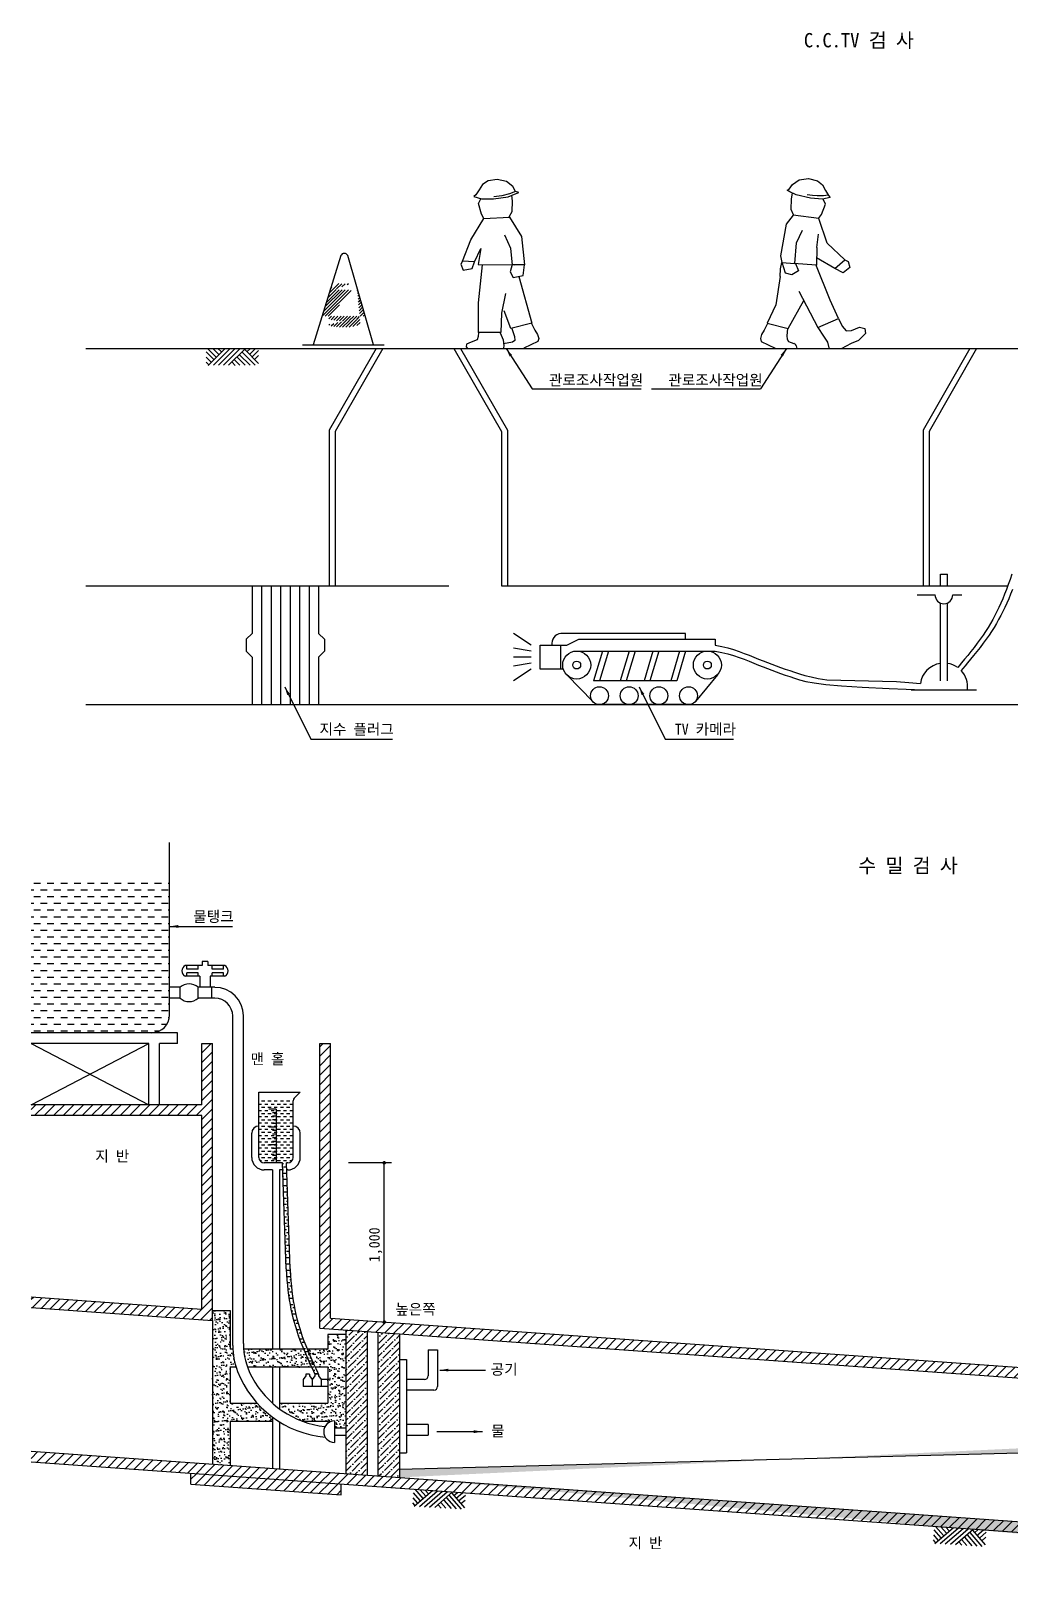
# Model space of a CAD drawing. Header units: inches. Extents: x 14 to 835, y 6 to 110.
# Drawn here: x 686.1 to 740.8, y 19.7 to 106.9 of the extents above; entities that cross this region are included whole.
import ezdxf
from ezdxf.enums import TextEntityAlignment as Align

# ---------------------------------------------------------------- set-up
doc = ezdxf.new("R2010")
doc.units = ezdxf.units.IN
doc.header["$MEASUREMENT"] = 0
doc.linetypes.add('HIDDEN', pattern=[9.525, 6.35, -3.175])
for name, color, linetype in [('ARHT', 8, 'Continuous'), ('CODN', 1, 'Continuous'), ('COMM', 7, 'Continuous'), ('TEXT', 3, 'Continuous')]:
    doc.layers.add(name, color=color, linetype=linetype)
doc.styles.add('돋움', font='DotumChe.TTF')
pattern_1 = [(45, (665.19336, 13.16302), (-0.265165, 0.265165), [])]
pattern_2 = [(45, (462.32357, 13.16302), (0.13258252, 0.4861359), [0.625, -0.125, 0, -0.125])]

msp = doc.modelspace()

# ---------------------------------------------------------------- hatches: boundary and pattern name
at = {"layer": 'ARHT'}
h = msp.add_hatch(dxfattribs=at)
h.set_pattern_fill('ANSI31', color=256, style=0)
h.set_pattern_definition([(45, (557.31417, 18.64654), (-0.08838835, 0.08838835), [])])
edge = h.paths.add_edge_path()
edge.add_ellipse((703.497, 93.808), major_axis=(-1.76, 0), ratio=0.57735, start_angle=69.49712, end_angle=112.37181)
edge.add_ellipse((703.497, 93.461), major_axis=(-1.76, 0), ratio=0.57735, start_angle=66.00633, end_angle=115.69369)
edge.add_ellipse((703.497, 91.717), major_axis=(-1.76, 0), ratio=0.57735, start_angle=47.21633, end_angle=133.65551)
edge.add_ellipse((703.497, 91.37), major_axis=(-1.76, 0), ratio=0.57735, start_angle=43.06069, end_angle=137.63877)
edge.add_line((704.26, 92.545), (704.167, 92.868))
edge.add_line((704.798, 90.686), (704.712, 90.982))
edge.add_line((702.302, 90.971), (702.211, 90.677))
edge.add_line((702.881, 92.856), (702.782, 92.533))
h = msp.add_hatch(dxfattribs=at)
h.set_pattern_fill('DASH', color=256, scale=3, style=0)
h.set_pattern_definition([(360, (462.32357, 13.16302), (0.375, 0.375), [0.375, -0.375])])
edge = h.paths.add_edge_path()
edge.add_line((693.785, 59.5), (686.051, 59.5))
edge.add_line((686.051, 59.5), (686.051, 50.931))
edge.add_line((686.051, 50.931), (692.785, 50.931))
edge.add_arc((692.785, 51.931), 1, 270, 360)
edge.add_line((693.785, 51.931), (693.785, 59.5))
h = msp.add_hatch(dxfattribs=at)
h.set_pattern_fill('ANSI31', color=256, scale=3, style=0)
h.set_pattern_definition([(45, (468.55392, 13.16302), (-0.26516504, 0.26516504), [])])
h.paths.add_polyline_path([(696.175, 50.329), (695.575, 50.329), (695.575, 46.898), (686.051, 46.898), (686.051, 46.297), (695.575, 46.297), (695.575, 35.485), (686.051, 36.165), (686.051, 35.564), (696.175, 34.841)])
h = msp.add_hatch(dxfattribs=at)
h.set_pattern_fill('ANSI31', color=256, scale=3, style=0)
h.set_pattern_definition(pattern_1)
h.paths.add_polyline_path([(777.375, 42.456), (776.775, 42.456), (776.775, 29.685), (702.775, 34.971), (702.775, 50.329), (702.175, 50.329), (702.175, 34.412), (777.375, 29.041)])
h = msp.add_hatch(dxfattribs=at)
h.set_pattern_fill('DASH', color=256, scale=1.4, style=0)
h.set_pattern_definition([(360, (462.32357, 13.16302), (0.175, 0.175), [0.175, -0.175])])
edge = h.paths.add_edge_path()
edge.add_line((700.685, 47.13), (698.771, 47.13))
edge.add_line((698.771, 47.13), (698.771, 43.958))
edge.add_arc((699.071, 43.958), 0.3, 180, 270)
edge.add_line((699.071, 43.658), (700.093, 43.658))
edge.add_line((700.093, 43.658), (700.304, 37.729))
edge.add_line((700.304, 37.729), (700.317, 37.411))
edge.add_line((700.317, 37.411), (700.337, 37.107))
edge.add_line((700.337, 37.107), (700.362, 36.814))
edge.add_line((700.362, 36.814), (700.393, 36.532))
edge.add_line((700.393, 36.532), (700.429, 36.259))
edge.add_line((700.429, 36.259), (700.47, 35.995))
edge.add_line((700.47, 35.995), (700.515, 35.737))
edge.add_line((700.515, 35.737), (700.565, 35.485))
edge.add_line((700.565, 35.485), (700.618, 35.237))
edge.add_line((700.618, 35.237), (700.676, 34.992))
edge.add_line((700.676, 34.992), (700.74, 34.748))
edge.add_line((700.74, 34.748), (700.81, 34.504))
edge.add_line((700.81, 34.504), (700.886, 34.258))
edge.add_line((700.886, 34.258), (700.97, 34.009))
edge.add_line((700.97, 34.009), (701.063, 33.754))
edge.add_line((701.063, 33.754), (701.165, 33.494))
edge.add_line((701.165, 33.494), (701.276, 33.226))
edge.add_line((701.276, 33.226), (701.392, 32.958))
edge.add_line((701.392, 32.958), (701.509, 32.695))
edge.add_line((701.509, 32.695), (701.624, 32.444))
edge.add_line((701.624, 32.444), (701.73, 32.213))
edge.add_line((701.73, 32.213), (701.824, 32.008))
edge.add_line((701.824, 32.008), (701.894, 31.852))
edge.add_line((701.894, 31.852), (702.094, 31.852))
edge.add_line((702.094, 31.852), (702.047, 31.956))
edge.add_line((702.047, 31.956), (701.953, 32.161))
edge.add_line((701.953, 32.161), (701.847, 32.393))
edge.add_line((701.847, 32.393), (701.733, 32.643))
edge.add_line((701.733, 32.643), (701.615, 32.906))
edge.add_line((701.615, 32.906), (701.499, 33.175))
edge.add_line((701.499, 33.175), (701.388, 33.442))
edge.add_line((701.388, 33.442), (701.286, 33.703))
edge.add_line((701.286, 33.703), (701.193, 33.957))
edge.add_line((701.193, 33.957), (701.109, 34.206))
edge.add_line((701.109, 34.206), (701.033, 34.452))
edge.add_line((701.033, 34.452), (700.963, 34.696))
edge.add_line((700.963, 34.696), (700.9, 34.94))
edge.add_line((700.9, 34.94), (700.841, 35.185))
edge.add_line((700.841, 35.185), (700.788, 35.433))
edge.add_line((700.788, 35.433), (700.738, 35.685))
edge.add_line((700.738, 35.685), (700.693, 35.943))
edge.add_line((700.693, 35.943), (700.652, 36.208))
edge.add_line((700.652, 36.208), (700.616, 36.48))
edge.add_line((700.616, 36.48), (700.585, 36.762))
edge.add_line((700.585, 36.762), (700.56, 37.055))
edge.add_line((700.56, 37.055), (700.54, 37.36))
edge.add_line((700.54, 37.36), (700.527, 37.677))
edge.add_line((700.527, 37.677), (700.526, 37.729))
edge.add_line((700.526, 37.729), (700.316, 43.658))
edge.add_line((700.316, 43.658), (700.385, 43.658))
edge.add_arc((700.385, 43.958), 0.3, 270, 360)
edge.add_line((700.685, 43.958), (700.685, 47.13))
h = msp.add_hatch(dxfattribs=at)
h.set_pattern_fill('AR-SAND', color=256, scale=0.2, style=0)
h.set_pattern_definition([(37.5, (505.92517, 57.97058), (-0.01259867, 0.38536475), [0, -0.304, 0, -0.34, 0, -0.325]), (7.5, (505.92517, 57.9706), (0.3539553, 0.5644292), [0, -0.164, 0, -0.274, 0, -0.105]), (327.5, (505.67917, 57.97058), (0.6228284, 0.0011318), [0, -0.1, 0, -0.36, 0, -0.47]), (317.5, (505.6792, 57.9706), (0.6012253, 0.1755351), [0, -0.05, 0, -0.236, 0, -0.27])])
edge = h.paths.add_edge_path()
edge.add_line((703.624, 34.069), (702.624, 34.069))
edge.add_line((702.624, 34.069), (702.624, 33.24))
edge.add_line((702.624, 33.24), (697.923, 33.24))
edge.add_arc((701.91, 33.568), 4, 184.71493, 199.40225)
edge.add_line((698.137, 32.24), (702.624, 32.24))
edge.add_line((702.624, 32.24), (702.624, 30.224))
edge.add_line((702.624, 30.224), (699.928, 30.224))
edge.add_line((699.928, 30.224), (699.928, 29.902))
edge.add_arc((703.05, 34.174), 5.291, 233.84355, 249.31328)
edge.add_line((701.181, 29.224), (702.624, 29.224))
edge.add_line((702.624, 29.224), (702.624, 29.104))
edge.add_arc((702.992, 28.631), 0.6, 90, 127.8539, ccw=False)
edge.add_line((702.992, 29.231), (702.992, 28.831))
edge.add_line((702.992, 28.831), (703.624, 28.831))
edge.add_line((703.624, 28.831), (703.624, 34.069))
edge = h.paths.add_edge_path()
edge.add_line((697.175, 32.24), (697.498, 32.24))
edge.add_arc((701.31, 33.452), 4, 183.0453, 197.64542, ccw=False)
edge.add_line((697.316, 33.24), (697.175, 33.24))
edge.add_line((697.175, 33.24), (697.175, 35.399))
edge.add_line((697.175, 35.399), (696.175, 35.399))
edge.add_line((696.175, 35.399), (696.175, 26.82))
edge.add_line((696.175, 26.82), (697.175, 26.749))
edge.add_line((697.175, 26.749), (697.175, 29.224))
edge.add_line((697.175, 29.224), (699.528, 29.224))
edge.add_line((699.528, 29.224), (699.528, 29.448))
edge.add_arc((702.991, 34.106), 5.803, 221.97389, 233.37176, ccw=False)
edge.add_line((698.676, 30.224), (697.175, 30.224))
edge.add_line((697.175, 30.224), (697.175, 32.24))
at = {"layer": 'ARHT', "linetype": 'Continuous'}
h = msp.add_hatch(dxfattribs=at)
h.set_pattern_fill('ANSI36', color=256, scale=2, style=0)
h.set_pattern_definition(pattern_2)
h.paths.add_polyline_path([(704.824, 34.223), (703.624, 34.309), (703.624, 26.288), (704.824, 26.202)])
h = msp.add_hatch(dxfattribs=at)
h.set_pattern_fill('ANSI36', color=256, scale=2, style=0)
h.set_pattern_definition(pattern_2)
h.paths.add_polyline_path([(706.624, 34.094), (705.424, 34.18), (705.424, 26.16), (706.624, 26.074)])
at = {"layer": 'ARHT'}
h = msp.add_hatch(dxfattribs=at)
h.set_pattern_fill('DASH', color=256, scale=3, style=0)
h.set_pattern_definition([(360, (665.19026, 37.99365), (0.375, 0.375), [0.375, -0.375])])
edge = h.paths.add_edge_path()
edge.add_line((706.621, 26.533), (771.216, 28.247))
edge.add_line((706.621, 26.533), (706.621, 26.074))
edge.add_ellipse((810.825, 22.641), major_axis=(-39.97, 2.855), ratio=0.756979, start_angle=-5.23992, end_angle=7.57771)
edge.add_line((706.621, 26.074), (770.919, 21.481))
h = msp.add_hatch(dxfattribs=at)
h.set_pattern_fill('ANSI31', color=256, scale=3, style=0)
h.set_pattern_definition([(45, (665.19336, 62.4948), (-0.265165, 0.265165), [])])
h.paths.add_polyline_path([(786.915, 19.737), (786.915, 20.339), (686.051, 27.543), (686.051, 26.942)])
h = msp.add_hatch(dxfattribs=at)
h.set_pattern_fill('ANSI31', color=256, scale=3, style=0)
h.set_pattern_definition(pattern_1)
h.paths.add_polyline_path([(703.375, 25.704), (694.975, 26.304), (694.975, 25.703), (703.375, 25.103)])
edge = h.paths.add_edge_path()
edge.add_line((694.975, 25.703), (703.375, 25.103))

# ---------------------------------------------------------------- linework, layer by layer
at = {"layer": 'ARHT', "linetype": 'Continuous'}
for p, q in [((695.822, 88.976), (696.233, 88.565)), ((695.904, 89.174), (696.383, 88.695)), ((695.938, 88.229), (696.884, 89.174)), ((696.201, 89.174), (696.534, 88.841)), ((696.233, 88.241), (697.166, 89.174)), ((696.484, 89.174), (696.676, 88.983)), ((696.516, 88.241), (697.449, 89.174)), ((696.799, 88.241), (697.732, 89.174)), ((697.082, 88.241), (698.015, 89.174)), ((697.838, 88.967), (698.564, 88.241)), ((697.98, 89.108), (698.746, 88.341)), ((698.106, 88.982), (698.298, 89.174)), ((698.247, 88.84), (698.581, 89.174)), ((698.389, 88.699), (698.746, 89.057)), ((695.822, 88.693), (696.092, 88.424)), ((695.822, 88.41), (695.95, 88.283)), ((697.272, 88.401), (697.445, 88.229)), ((697.414, 88.542), (697.715, 88.241)), ((697.555, 88.684), (697.998, 88.241)), ((697.697, 88.825), (698.281, 88.241)), ((698.53, 88.558), (698.746, 88.774)), ((707.452, 24.466), (708.462, 25.341)), ((707.485, 25.411), (707.928, 24.899)), ((707.747, 24.457), (708.744, 25.321)), ((707.781, 25.39), (708.09, 25.034)), ((708.029, 24.436), (709.026, 25.301)), ((708.064, 25.369), (708.241, 25.165)), ((708.311, 24.416), (709.308, 25.281)), ((707.349, 24.655), (707.467, 24.518)), ((707.369, 24.937), (707.618, 24.649)), ((707.389, 25.219), (707.77, 24.78)), ((708.593, 24.396), (709.59, 25.26)), ((708.795, 24.542), (708.954, 24.358)), ((708.946, 24.673), (709.225, 24.351)), ((709.097, 24.804), (709.507, 24.331)), ((709.248, 24.935), (709.789, 24.311)), ((709.399, 25.066), (710.071, 24.291)), ((709.55, 25.197), (710.26, 24.378)), ((709.667, 25.062), (709.872, 25.24)), ((709.798, 24.911), (710.155, 25.22)), ((709.929, 24.76), (710.311, 25.091)), ((710.06, 24.609), (710.291, 24.809)), ((736.462, 22.859), (736.712, 22.571)), ((736.482, 23.141), (736.863, 22.702)), ((736.545, 22.387), (737.555, 23.263)), ((736.578, 23.333), (737.021, 22.821)), ((736.84, 22.379), (737.837, 23.243)), ((736.875, 23.312), (737.183, 22.956)), ((737.122, 22.358), (738.119, 23.223)), ((737.157, 23.291), (737.334, 23.087)), ((737.404, 22.338), (738.401, 23.202)), ((737.686, 22.318), (738.684, 23.182)), ((738.19, 22.726), (738.6, 22.253)), ((738.341, 22.857), (738.883, 22.233)), ((738.492, 22.988), (739.165, 22.212)), ((738.644, 23.119), (739.354, 22.3)), ((738.76, 22.984), (738.966, 23.162)), ((738.891, 22.833), (739.248, 23.142)), ((739.022, 22.682), (739.405, 23.013)), ((739.153, 22.531), (739.385, 22.731)), ((736.442, 22.577), (736.561, 22.44)), ((737.888, 22.464), (738.047, 22.28)), ((738.039, 22.595), (738.318, 22.273))]:
    msp.add_line(p, q, dxfattribs=at)
at = {"layer": 'CODN', "linetype": 'Continuous'}
for p, q in [((712.586, 89.174), (714.039, 86.914)), ((728.248, 89.174), (726.795, 86.914)), ((714.039, 86.914), (720.124, 86.914)), ((720.71, 86.914), (726.795, 86.914)), ((700.215, 70.262), (701.677, 67.337)), ((720.012, 70.262), (721.475, 67.337)), ((701.677, 67.337), (706.235, 67.337)), ((721.475, 67.337), (725.285, 67.337)), ((693.785, 56.868), (697.296, 56.868)), ((706.175, 43.658), (703.775, 43.658)), ((705.775, 34.756), (705.775, 43.658)), ((708.881, 32.072), (711.433, 32.072)), ((711.259, 28.631), (708.708, 28.631))]:
    msp.add_line(p, q, dxfattribs=at)
at = {"layer": 'CODN', "const_width": 0.1}
for points in [[(705.825, 43.658, 1), (705.725, 43.658, 1)], [(705.825, 34.756, 1), (705.725, 34.756, 1)]]:
    msp.add_lwpolyline(points, format="xyb", close=True, dxfattribs=at)
at = {"layer": 'CODN', "linetype": 'Continuous'}
for points in [[(712.778, 88.727), (712.912, 88.813), (712.586, 89.174)], [(727.922, 88.813), (728.056, 88.727), (728.248, 89.174)], [(700.358, 69.797), (700.501, 69.868), (700.215, 70.262)], [(720.155, 69.797), (720.298, 69.868), (720.012, 70.262)], [(694.265, 56.788), (694.265, 56.948), (693.785, 56.868)], [(709.361, 31.992), (709.361, 32.152), (708.881, 32.072)], [(710.779, 28.711), (710.779, 28.551), (711.259, 28.631)]]:
    msp.add_solid(points, dxfattribs=at)
at = {"layer": 'COMM'}
for p, q in [((711.579, 98.535), (711.266, 98.34)), ((712.089, 98.621), (711.579, 98.535)), ((712.6, 98.512), (712.089, 98.621)), ((712.954, 98.219), (712.6, 98.512)), ((728.577, 98.331), (728.952, 98.597)), ((728.952, 98.597), (729.469, 98.667)), ((729.469, 98.667), (729.972, 98.542)), ((729.972, 98.542), (730.269, 98.324)), ((710.895, 97.759), (710.788, 97.661)), ((710.788, 97.661), (711.216, 97.535)), ((711.084, 98.035), (710.895, 97.759)), ((711.266, 98.34), (711.084, 98.035)), ((711.883, 97.535), (712.699, 97.656)), ((712.336, 97.696), (711.892, 97.644)), ((712.765, 97.817), (712.336, 97.696)), ((712.699, 97.656), (713.061, 97.799)), ((713.102, 97.949), (712.765, 97.817)), ((712.946, 97.414), (712.909, 97.739)), ((713.111, 97.943), (712.954, 98.219)), ((713.061, 97.799), (713.3, 97.897)), ((713.3, 97.897), (713.111, 97.943)), ((728.29, 98.014), (728.4, 98.068)), ((728.438, 97.921), (728.29, 98.014)), ((728.4, 98.068), (728.577, 98.331)), ((728.788, 97.75), (728.438, 97.921)), ((728.524, 97.528), (728.585, 97.85)), ((729.592, 97.568), (728.788, 97.75)), ((729.707, 97.719), (729.394, 97.759)), ((729.955, 97.696), (729.707, 97.719)), ((730.309, 97.696), (729.955, 97.696)), ((730.269, 98.324), (730.427, 98.006)), ((730.58, 97.742), (730.309, 97.696)), ((730.427, 98.006), (730.595, 97.717)), ((730.595, 97.717), (730.694, 97.611)), ((711.035, 97.276), (711.175, 97.535)), ((711.2, 96.673), (711.035, 97.276)), ((711.216, 97.535), (711.883, 97.535)), ((712.756, 96.535), (712.913, 96.828)), ((712.913, 96.828), (712.946, 97.414)), ((728.512, 96.941), (728.524, 97.528)), ((728.646, 96.637), (728.512, 96.941)), ((730.258, 97.518), (729.592, 97.568)), ((730.209, 96.657), (730.419, 97.246)), ((730.694, 97.611), (730.258, 97.518)), ((730.419, 97.246), (730.299, 97.514)), ((711.348, 96.431), (711.2, 96.673)), ((730.043, 96.427), (730.209, 96.657)), ((729.949, 94.821), (730.037, 95.563)), ((730.945, 93.635), (729.932, 94.242)), ((711.035, 91.718), (711.266, 93.851)), ((727.895, 93.201), (727.92, 93.615)), ((727.92, 93.615), (727.994, 93.971)), ((730.694, 91.87), (729.89, 93.859)), ((727.895, 93.201), (727.657, 91.609)), ((711.035, 90.068), (711.035, 91.718)), ((712.55, 92.253), (712.328, 91.138)), ((727.657, 91.609), (727.171, 90.58)), ((728.348, 90.287), (729.219, 91.845)), ((728.933, 92.368), (730.001, 90.336)), ((731.15, 90.849), (730.694, 91.87)), ((712.328, 91.138), (712.287, 90.068)), ((712.847, 90.287), (712.468, 91.27)), ((730.001, 90.336), (731.15, 90.849)), ((731.15, 90.849), (731.363, 90.413)), ((711.018, 89.833), (710.969, 89.649)), ((711.035, 90.063), (711.018, 89.833)), ((712.287, 90.068), (711.035, 90.068)), ((712.246, 90.04), (712.419, 89.649)), ((712.896, 90.287), (713.045, 89.833)), ((713.045, 89.833), (713.069, 89.62)), ((714.008, 90.574), (714.19, 90.195)), ((714.19, 90.195), (714.346, 89.948)), ((714.346, 89.948), (714.404, 89.724)), ((726.849, 89.948), (726.792, 89.724)), ((727.006, 90.195), (726.849, 89.948)), ((727.187, 90.574), (727.006, 90.195)), ((727.171, 90.58), (728.348, 90.287)), ((728.299, 90.287), (728.266, 89.879)), ((728.266, 89.879), (728.283, 89.683)), ((730.001, 90.336), (730.309, 89.867)), ((730.309, 89.867), (730.548, 89.528)), ((731.363, 90.413), (731.585, 90.16)), ((731.585, 90.16), (731.882, 90.178)), ((731.882, 90.178), (732.335, 90.356)), ((732.664, 90), (732.277, 89.614)), ((732.335, 90.356), (732.632, 90.293)), ((732.632, 90.293), (732.664, 90)), ((689.1, 89.174), (705.689, 89.174)), ((701.212, 89.375), (705.777, 89.375)), ((705.318, 89.174), (702.703, 84.607)), ((705.689, 89.174), (703.035, 84.529)), ((709.671, 89.174), (712.325, 84.529)), ((709.671, 89.174), (738.868, 89.174)), ((710.042, 89.174), (712.657, 84.607)), ((710.376, 89.413), (710.351, 89.27)), ((710.351, 89.27), (710.425, 89.166)), ((710.623, 89.517), (710.376, 89.413)), ((710.969, 89.649), (710.623, 89.517)), ((712.419, 89.649), (712.46, 89.31)), ((712.946, 89.517), (712.443, 89.425)), ((712.46, 89.31), (712.443, 89.201)), ((713.069, 89.62), (712.946, 89.517)), ((714.354, 89.568), (713.572, 89.189)), ((714.404, 89.724), (714.354, 89.568)), ((726.792, 89.724), (726.841, 89.568)), ((726.841, 89.568), (727.624, 89.189)), ((728.283, 89.683), (728.365, 89.563)), ((728.365, 89.563), (728.655, 89.459)), ((728.78, 89.326), (728.824, 89.174)), ((730.548, 89.528), (730.622, 89.201)), ((731.865, 89.453), (731.305, 89.155)), ((732.277, 89.614), (731.865, 89.453)), ((738.497, 89.174), (735.882, 84.607)), ((738.868, 89.174), (736.214, 84.529)), ((702.703, 84.607), (702.703, 75.902)), ((712.657, 84.607), (712.657, 75.902)), ((735.882, 84.607), (735.882, 75.902)), ((703.035, 84.529), (703.035, 75.902)), ((712.325, 84.529), (712.325, 75.902)), ((736.214, 84.529), (736.214, 75.902)), ((689.1, 75.902), (703.035, 75.902)), ((698.39, 75.902), (698.39, 73.248)), ((698.921, 75.902), (698.921, 69.267)), ((699.451, 75.902), (699.451, 69.267)), ((699.982, 75.902), (699.982, 69.267)), ((700.513, 75.902), (700.513, 69.267)), ((701.044, 75.902), (701.044, 69.267)), ((701.575, 75.902), (701.575, 69.267)), ((702.106, 75.902), (702.106, 73.248)), ((712.325, 75.902), (736.214, 75.902)), ((736.844, 75.892), (736.844, 76.566)), ((736.844, 76.566), (737.242, 76.566)), ((737.242, 75.892), (737.242, 76.566)), ((735.55, 75.405), (736.546, 75.405)), ((737.541, 75.405), (738.039, 75.405)), ((736.844, 70.594), (736.844, 74.949)), ((737.242, 70.594), (737.242, 74.949)), ((698.39, 73.248), (698.058, 72.916)), ((702.106, 73.248), (702.438, 72.916)), ((713.984, 72.585), (712.988, 73.248)), ((722.61, 73.248), (715.643, 73.248)), ((722.61, 72.916), (722.61, 73.248)), ((698.058, 72.916), (698.058, 72.253)), ((702.438, 72.916), (702.438, 72.253)), ((713.984, 72.253), (712.988, 72.419)), ((714.482, 72.585), (715.975, 72.585)), ((714.482, 71.257), (714.482, 72.585)), ((715.643, 71.257), (715.643, 72.585)), ((715.975, 72.585), (716.638, 72.916)), ((716.638, 72.916), (724.269, 72.916)), ((724.269, 72.916), (724.269, 72.585)), ((698.058, 72.253), (698.39, 71.921)), ((698.39, 71.921), (698.39, 69.267)), ((702.438, 72.253), (702.106, 71.921)), ((702.106, 71.921), (702.106, 69.267)), ((713.984, 71.921), (712.988, 71.921)), ((713.984, 71.589), (712.988, 71.423)), ((716.417, 72.253), (724.269, 72.253)), ((717.965, 72.253), (717.468, 70.594)), ((718.297, 72.253), (717.799, 70.594)), ((719.458, 72.253), (718.961, 70.594)), ((719.79, 72.253), (719.292, 70.594)), ((720.786, 72.253), (720.288, 70.594)), ((721.117, 72.253), (720.62, 70.594)), ((722.279, 72.253), (721.781, 70.594)), ((722.61, 72.253), (722.113, 70.594)), ((713.984, 71.257), (712.988, 70.594)), ((715.777, 71.257), (714.482, 71.257)), ((715.975, 70.926), (717.443, 69.417)), ((724.388, 70.934), (723.16, 69.447)), ((722.113, 70.594), (717.468, 70.594)), ((735.218, 70.096), (738.868, 70.096)), ((689.1, 69.267), (789.304, 69.267)), ((722.942, 69.267), (717.634, 69.267)), ((693.785, 51.931), (693.785, 61.563)), ((695.61, 54.917), (695.61, 54.682)), ((695.917, 54.917), (695.61, 54.917)), ((695.917, 54.917), (695.917, 54.682)), ((695.61, 54.682), (694.66, 54.682)), ((695.48, 54.084), (694.66, 54.084)), ((694.744, 54.484), (694.744, 54.682)), ((695.377, 54.484), (694.744, 54.484)), ((694.744, 54.086), (694.744, 54.283)), ((695.377, 54.283), (694.744, 54.283)), ((695.377, 54.484), (695.377, 54.682)), ((695.377, 54.086), (695.377, 54.283)), ((695.48, 54.084), (695.48, 53.466)), ((696.867, 54.682), (695.917, 54.682)), ((696.867, 54.084), (696.059, 54.084)), ((696.059, 54.084), (696.059, 53.466)), ((696.161, 54.484), (696.161, 54.682)), ((696.795, 54.484), (696.161, 54.484)), ((696.795, 54.283), (696.161, 54.283)), ((696.161, 54.086), (696.161, 54.283)), ((696.795, 54.484), (696.795, 54.682)), ((696.795, 54.086), (696.795, 54.283)), ((694.371, 53.466), (693.785, 53.466)), ((694.371, 52.864), (694.371, 53.466)), ((696.31, 53.466), (695.371, 53.466)), ((695.371, 52.864), (695.371, 53.466)), ((696.145, 52.864), (696.145, 53.466)), ((694.371, 52.864), (693.785, 52.864)), ((696.31, 52.864), (695.371, 52.864)), ((697.31, 33.452), (697.31, 51.864)), ((697.91, 33.568), (697.91, 51.864)), ((694.219, 50.931), (686.051, 50.931)), ((694.219, 50.329), (694.219, 50.931)), ((692.619, 50.329), (686.051, 50.329)), ((686.051, 46.898), (692.619, 50.329)), ((686.051, 50.329), (692.619, 46.898)), ((692.619, 46.898), (692.619, 50.329)), ((693.219, 46.898), (693.219, 50.329)), ((694.219, 50.329), (693.219, 50.329)), ((695.575, 46.898), (695.575, 50.329)), ((695.575, 50.329), (696.175, 50.329)), ((696.175, 34.841), (696.175, 50.329)), ((702.175, 34.412), (702.175, 50.329)), ((702.175, 50.329), (702.775, 50.329)), ((702.775, 34.971), (702.775, 50.329)), ((698.771, 43.958), (698.771, 47.612)), ((698.771, 47.612), (701.085, 47.612)), ((700.685, 43.958), (700.685, 47.13)), ((701.085, 47.612), (700.744, 47.271)), ((695.575, 46.898), (686.051, 46.898)), ((695.575, 46.297), (686.051, 46.297)), ((695.575, 35.485), (695.575, 46.297)), ((699.728, 46.658), (699.328, 46.658)), ((699.728, 46.458), (699.528, 46.458)), ((699.728, 46.258), (699.528, 46.258)), ((699.728, 46.658), (699.728, 43.658)), ((699.728, 45.658), (699.328, 45.658)), ((699.728, 46.058), (699.528, 46.058)), ((699.728, 45.858), (699.528, 45.858)), ((699.728, 45.458), (699.528, 45.458)), ((698.371, 43.958), (698.371, 45.314)), ((699.728, 44.658), (699.328, 44.658)), ((699.728, 45.258), (699.528, 45.258)), ((699.728, 45.058), (699.528, 45.058)), ((699.728, 44.858), (699.528, 44.858)), ((699.728, 44.458), (699.528, 44.458)), ((701.085, 43.958), (701.085, 45.314)), ((700.093, 43.658), (699.071, 43.658)), ((699.728, 44.258), (699.528, 44.258)), ((699.728, 44.058), (699.528, 44.058)), ((699.728, 43.858), (699.528, 43.858)), ((700.304, 37.729), (700.093, 43.658)), ((700.385, 43.658), (700.316, 43.658)), ((700.526, 37.729), (700.316, 43.658)), ((699.528, 43.258), (699.071, 43.258)), ((699.528, 43.258), (699.528, 33.24)), ((700.108, 43.258), (699.928, 43.258)), ((699.928, 43.258), (699.928, 33.24)), ((700.385, 43.258), (700.33, 43.258)), ((686.051, 36.165), (695.575, 35.485)), ((686.051, 35.564), (696.175, 34.841)), ((696.175, 35.399), (697.175, 35.399)), ((697.175, 35.399), (697.175, 33.24)), ((702.775, 34.971), (776.775, 29.685)), ((696.175, 34.841), (696.175, 26.82)), ((702.175, 34.412), (777.375, 29.041)), ((702.624, 34.069), (702.624, 33.24)), ((703.624, 34.069), (702.624, 34.069)), ((703.624, 34.309), (703.624, 26.288)), ((703.624, 34.069), (703.624, 28.926)), ((703.624, 34.069), (703.624, 28.926)), ((704.824, 34.223), (704.824, 26.202)), ((705.424, 34.18), (705.424, 26.16)), ((706.624, 34.094), (706.624, 26.074)), ((697.316, 33.24), (697.175, 33.24)), ((701.27, 33.24), (697.923, 33.24)), ((702.624, 33.24), (701.472, 33.24)), ((708.224, 33.202), (708.224, 31.752)), ((708.224, 33.202), (708.753, 33.202)), ((708.753, 33.202), (708.753, 31.152)), ((706.624, 32.662), (707.024, 32.662)), ((707.024, 32.662), (707.024, 27.449)), ((697.175, 32.24), (697.175, 30.224)), ((697.498, 32.24), (697.175, 32.24)), ((701.718, 32.24), (698.125, 32.24)), ((699.528, 32.24), (699.528, 30.225)), ((699.928, 32.24), (699.928, 29.902)), ((701.394, 31.752), (701.244, 31.552)), ((701.244, 31.552), (701.244, 31.152)), ((701.594, 31.852), (701.394, 31.852)), ((701.394, 31.852), (701.394, 31.752)), ((701.594, 31.852), (701.594, 31.752)), ((701.594, 31.752), (701.744, 31.552)), ((701.894, 31.752), (701.744, 31.552)), ((701.744, 31.552), (701.744, 31.152)), ((702.094, 31.852), (701.894, 31.852)), ((701.894, 31.852), (701.894, 31.752)), ((702.624, 32.24), (701.917, 32.24)), ((702.094, 31.852), (702.094, 31.752)), ((702.094, 31.752), (702.244, 31.552)), ((702.624, 31.552), (702.244, 31.552)), ((702.244, 31.552), (702.244, 31.152)), ((702.624, 32.24), (702.624, 30.224)), ((708.024, 31.552), (707.024, 31.552)), ((708.224, 31.952), (708.224, 31.752)), ((702.624, 31.152), (701.244, 31.152)), ((708.553, 30.952), (707.024, 30.952)), ((697.175, 30.224), (698.676, 30.224)), ((699.928, 30.224), (702.624, 30.224)), ((697.175, 29.224), (697.175, 26.749)), ((697.175, 29.224), (699.528, 29.224)), ((699.528, 29.448), (699.528, 26.581)), ((699.928, 29.176), (699.928, 26.552)), ((701.181, 29.224), (702.624, 29.224)), ((702.624, 29.224), (702.624, 29.104)), ((702.992, 29.231), (702.992, 28.031)), ((703.624, 28.831), (702.992, 28.831)), ((708.224, 29.032), (707.024, 29.032)), ((708.224, 29.032), (708.224, 28.431)), ((702.992, 28.431), (703.624, 28.431)), ((706.624, 26.533), (771.219, 28.247)), ((707.024, 28.431), (708.224, 28.431)), ((686.051, 27.543), (786.915, 20.339)), ((706.624, 27.449), (707.024, 27.449)), ((686.051, 26.942), (786.915, 19.737)), ((694.975, 25.703), (694.975, 26.304)), ((694.975, 25.703), (703.375, 25.103)), ((703.375, 25.103), (703.375, 25.704))]:
    msp.add_line(p, q, dxfattribs=at)
at = {"layer": 'COMM', "extrusion": (2e-16, 0.816497, 0.57735)}
for p, q in [((703.344, 94.363), (701.812, 89.375)), ((705.177, 89.375), (703.736, 94.361))]:
    msp.add_line(p, q, dxfattribs=at)
at = {"layer": 'COMM', "linetype": 'HIDDEN'}
for p, q in [((705.689, 89.174), (709.671, 89.174)), ((738.868, 89.174), (742.518, 89.174)), ((703.035, 75.902), (712.325, 75.902)), ((736.214, 75.902), (740.614, 75.902))]:
    msp.add_line(p, q, dxfattribs=at)
at = {"layer": 'COMM'}
for points in [[(710.154, 94.057), (710.615, 95.242), (711.34, 96.431), (712.781, 96.512), (713.44, 95.425), (713.613, 93.851), (712.946, 93.851), (712.855, 94.753), (712.509, 95.5)], [(731.516, 94.125), (730.519, 95.059), (730.051, 96.427), (728.62, 96.616), (728.234, 96.123), (727.92, 94.345), (727.992, 93.974), (728.723, 93.912), (728.8, 95.075), (729.135, 95.782)], [(710.813, 94.017), (711.175, 94.764), (711.027, 93.856), (713.036, 93.851)], [(729.949, 94.821), (729.921, 93.835), (728.633, 93.919)], [(712.921, 93.868), (712.806, 93.448), (712.979, 93.144), (713.531, 93.259), (713.605, 93.851)], [(728.749, 93.927), (728.923, 93.506), (728.546, 93.284), (728.202, 93.389), (728, 93.973)], [(713.3, 93.201), (714.025, 90.58), (712.847, 90.287)], [(740.831, 76.566), (740.737, 76.262), (740.639, 75.973), (740.54, 75.697), (740.437, 75.432), (740.332, 75.178), (740.225, 74.933), (740.114, 74.696), (740.002, 74.465), (739.886, 74.239), (739.767, 74.017), (739.643, 73.798), (739.513, 73.58), (739.375, 73.362), (739.23, 73.143), (739.075, 72.921), (738.91, 72.695), (738.734, 72.465), (738.552, 72.236), (738.371, 72.012), (738.196, 71.799), (738.034, 71.603), (737.89, 71.429), (737.817, 71.34)], [(740.871, 75.697), (740.769, 75.432), (740.664, 75.178), (740.556, 74.933), (740.446, 74.696), (740.333, 74.465), (740.218, 74.239), (740.099, 74.017), (739.975, 73.798), (739.844, 73.58), (739.707, 73.362), (739.562, 73.143), (739.407, 72.921), (739.241, 72.695), (739.065, 72.465), (738.884, 72.236), (738.703, 72.012), (738.528, 71.799), (738.366, 71.603), (738.222, 71.429), (738.102, 71.282), (738.013, 71.168)], [(724.269, 72.585), (724.631, 72.515), (724.972, 72.432), (725.294, 72.34), (725.598, 72.239), (725.888, 72.133), (726.165, 72.025), (726.431, 71.916), (726.689, 71.81), (726.94, 71.709), (727.187, 71.612), (727.431, 71.519), (727.675, 71.428), (727.922, 71.34), (728.172, 71.252), (728.428, 71.165), (728.693, 71.078), (728.971, 70.989), (729.275, 70.9), (729.621, 70.813), (730.027, 70.727), (730.508, 70.644), (734.398, 70.566), (735.078, 70.494), (735.728, 70.44)], [(724.269, 72.253), (724.631, 72.183), (724.972, 72.101), (725.294, 72.008), (725.598, 71.907), (725.888, 71.801), (726.165, 71.693), (726.431, 71.584), (726.689, 71.479), (726.94, 71.377), (727.187, 71.28), (727.431, 71.187), (727.675, 71.097), (727.922, 71.008), (728.172, 70.921), (728.428, 70.833), (728.693, 70.746), (728.977, 70.657), (729.327, 70.568), (729.796, 70.481), (730.442, 70.395), (731.318, 70.313), (732.48, 70.235), (733.983, 70.162), (735.882, 70.096)], [(700.304, 37.729), (700.317, 37.411), (700.337, 37.107), (700.362, 36.814), (700.393, 36.532), (700.429, 36.259), (700.47, 35.995), (700.515, 35.737), (700.565, 35.485), (700.618, 35.237), (700.676, 34.992), (700.74, 34.748), (700.81, 34.504), (700.886, 34.258), (700.97, 34.009), (701.063, 33.754), (701.165, 33.494), (701.276, 33.226), (701.392, 32.958), (701.509, 32.695), (701.624, 32.444), (701.73, 32.213), (701.824, 32.008), (701.894, 31.852)], [(700.526, 37.729), (700.527, 37.677), (700.54, 37.36), (700.56, 37.055), (700.585, 36.762), (700.616, 36.48), (700.652, 36.208), (700.693, 35.943), (700.738, 35.685), (700.788, 35.433), (700.841, 35.185), (700.9, 34.94), (700.963, 34.696), (701.033, 34.452), (701.109, 34.206), (701.193, 33.957), (701.286, 33.703), (701.388, 33.442), (701.499, 33.175), (701.615, 32.906), (701.733, 32.643), (701.847, 32.393), (701.953, 32.161), (702.047, 31.956), (702.094, 31.852)]]:
    msp.add_lwpolyline(points, dxfattribs=at)
msp.add_lwpolyline([(703.736, 94.361, 0.639275), (703.344, 94.363, 0.935106)], format="xyb", dxfattribs=at)
for points in [[(710.154, 94.057), (710.063, 93.879), (710.178, 93.54), (710.681, 93.638), (710.813, 94.017)], [(731.516, 94.125), (731.693, 94.033), (731.796, 93.69), (731.413, 93.408), (730.945, 93.635)]]:
    msp.add_lwpolyline(points, close=True, dxfattribs=at)
for centre, radius in [((716.528, 71.479), 0.782), ((716.528, 71.479), 0.221), ((723.827, 71.479), 0.782), ((723.827, 71.479), 0.221), ((717.799, 69.764), 0.498), ((719.458, 69.764), 0.498), ((721.117, 69.764), 0.498), ((722.776, 69.764), 0.498)]:
    msp.add_circle(centre, radius, dxfattribs=at)
for centre, radius, start, end in [((728.588, 89.271), 0.2, 15.94077, 70.38693), ((737.043, 75.405), 0.498, 180, 0), ((715.726, 72.667), 0.587, 98.1301, 188.1301), ((737.043, 70.262), 1.327, 98.62693, 172.26993), ((737.043, 70.262), 1.327, 54.31135, 81.37307), ((737.043, 70.262), 1.327, 352.81924, 43.05144), ((694.796, 54.383), 0.328, 114.52644, 245.47356), ((696.731, 54.383), 0.328, 294.52644, 65.47356), ((694.871, 52.931), 0.732, 46.93789, 133.06211), ((696.31, 51.864), 1.6, 0, 90), ((694.871, 53.399), 0.732, 226.93789, 313.06211), ((696.31, 51.864), 1, 0, 90), ((692.785, 51.931), 1, 270, 0), ((700.885, 47.13), 0.2, 135, 180), ((698.771, 45.314), 0.4, 90, 180), ((700.685, 45.314), 0.4, 0, 90), ((699.071, 43.958), 0.7, 180, 270), ((699.071, 43.958), 0.3, 180, 270), ((700.385, 43.958), 0.3, 270, 0), ((700.385, 43.958), 0.7, 270, 0), ((701.31, 33.452), 4, 180, 201.24475), ((701.91, 33.568), 4, 180, 207.9898), ((702.991, 34.106), 5.803, 201.24475, 264.90871), ((703.05, 34.174), 5.291, 207.9898, 263.64077), ((708.024, 31.752), 0.2, 270, 0), ((708.553, 31.152), 0.2, 270, 0), ((702.992, 28.631), 0.6, 90, 270)]:
    msp.add_arc(centre, radius, start, end, dxfattribs=at)

# ---------------------------------------------------------------- texts
at = {"layer": 'TEXT', "style": '돋움'}
for s, p in [('C.C.TV 검 사', (732.293, 106.002)), ('수 밀 검 사', (735.038, 59.868))]:
    msp.add_text(s, height=0.8, dxfattribs=at).set_placement(p, align=Align.CENTER)
for s, p in [('관로조사작업원', (720.247, 87.112)), ('관로조사작업원', (726.918, 87.112)), ('지수 플러그', (706.31, 67.594)), ('TV 카메라', (725.43, 67.594)), ('물탱크', (697.364, 57.124)), ('맨 홀', (700.202, 49.163)), ('지 반', (691.526, 43.731)), ('높은쪽', (708.651, 35.172)), ('공기', (713.231, 31.817)), ('물', (712.499, 28.375)), ('지 반', (721.315, 22.112))]:
    msp.add_text(s, height=0.6, dxfattribs=at).set_placement(p, align=Align.RIGHT)
msp.add_text('1,000', height=0.6, rotation=90, dxfattribs=at).set_placement((705.519, 40.046), align=Align.RIGHT)

doc.saveas('drawing.dxf')
